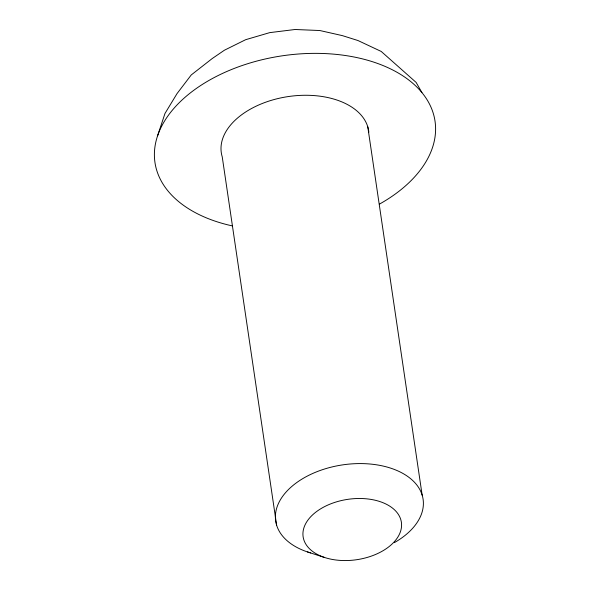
<?xml version="1.0" encoding="UTF-8"?>
<svg xmlns="http://www.w3.org/2000/svg" width="590" height="590" viewBox="0 0 590 590"><rect width="100%" height="100%" fill="white"/><g stroke="black" fill="none" stroke-linecap="round" stroke-linejoin="round"><path stroke-width="0.89" d="M157.582 135.781L164.979 113.472L177.037 93.596L191.256 74.937L212.201 58.558L224.421 50.216L245.661 39.692L269.755 32.627L295.052 29.5L319.824 30.525L342.384 35.629L357.975 40.533L381.228 51.455L416.134 82.423L421.924 92.593M307.456 551.93L324.294 557.38A49.663 30.51 -8.4 0 0 401.429 527.46A49.663 30.51 -8.4 0 0 331.027 503.735A49.663 30.51 -8.4 0 0 324.294 557.38M367.769 126.806L422.152 495.121M276.622 525.159L222.231 156.844A74.502 45.762 -8.4 0 1 285.951 96.93A74.502 45.762 -8.4 0 1 368.861 132.226M310.687 552.941A74.502 45.762 -8.4 0 1 291.49 486.728A74.502 45.762 -8.4 0 1 402.181 473.04A74.502 45.762 -8.4 0 1 394.437 542.586M232.467 225.933A141.548 86.951 -8.4 0 1 180.23 101.723A141.548 86.951 -8.4 0 1 392.97 70.107A141.548 86.951 -8.4 0 1 379.51 204.074"/></g></svg>
